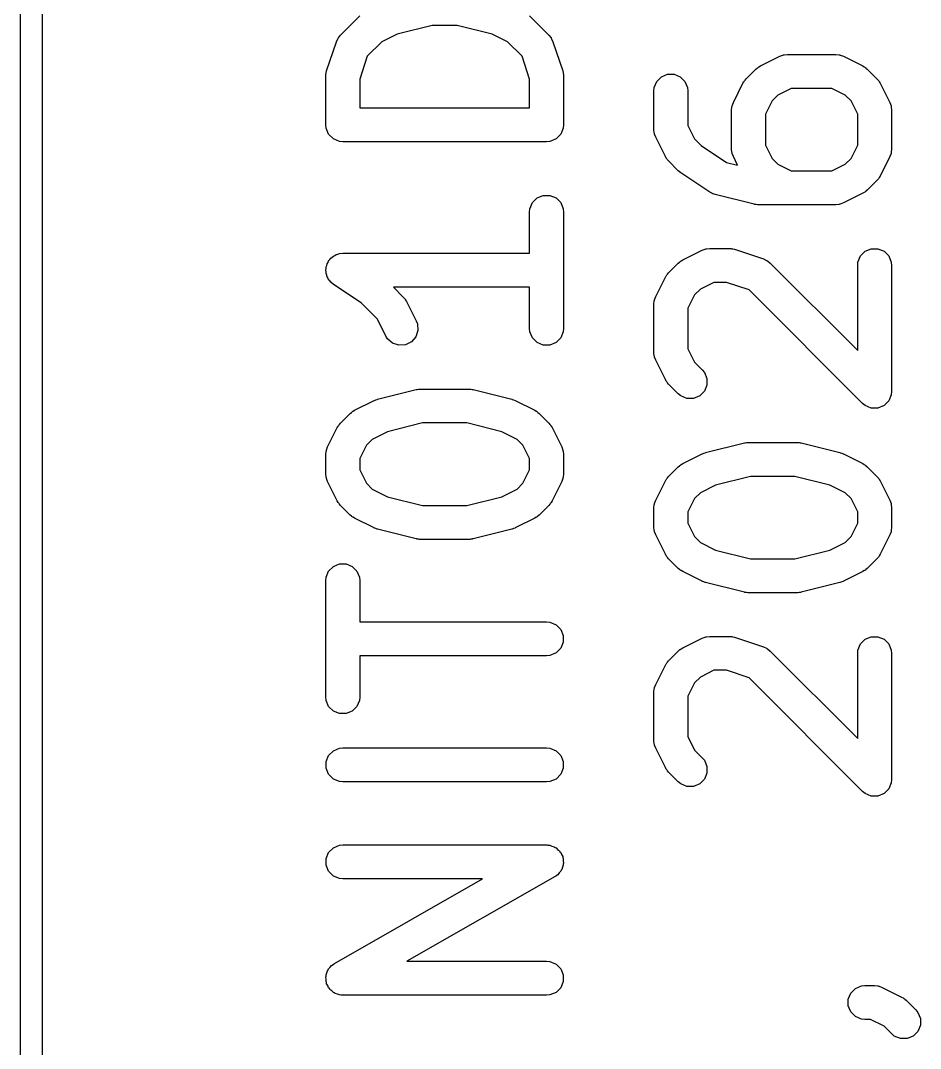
# Model space of a CAD drawing. Header units: inches. Extents: x 0 to 5.35, y 0.16 to 3.26.
# Drawn here: x 4.983 to 5.1916, y 0.7384 to 0.9768 of the extents above; entities that cross this region are included whole.
import ezdxf

# ---------------------------------------------------------------- set-up
doc = ezdxf.new("R2010")
doc.units = ezdxf.units.IN
doc.header["$MEASUREMENT"] = 0
doc.layers.add('BLACK', color=250, linetype='CONTINUOUS')

msp = doc.modelspace()

# ---------------------------------------------------------------- linework, layer by layer
at = {"layer": 'BLACK', "linetype": 'CONTINUOUS'}
for p, q in [((4.98797, 3.21953), (4.98797, 0.16047)), ((4.98297, 0.16297), (4.98297, 3.21703)), ((5.05713, 0.97344), (5.06163, 0.97794)), ((5.10095, 0.97794), (5.10545, 0.97344)), ((5.0784, 0.97571), (5.07029, 0.97369)), ((5.08418, 0.97571), (5.0784, 0.97571)), ((5.09229, 0.97369), (5.08418, 0.97571)), ((5.05659, 0.97271), (5.05664, 0.97284)), ((5.05664, 0.97284), (5.05713, 0.97344)), ((5.07029, 0.97369), (5.06675, 0.97192)), ((5.09583, 0.97192), (5.09229, 0.97369)), ((5.10545, 0.97344), (5.10594, 0.97284)), ((5.10594, 0.97284), (5.10599, 0.97271)), ((5.05393, 0.96515), (5.05618, 0.9719)), ((5.05618, 0.9719), (5.0565, 0.9726)), ((5.0565, 0.9726), (5.05659, 0.97271)), ((5.06675, 0.97192), (5.06336, 0.96853)), ((5.09922, 0.96853), (5.09583, 0.97192)), ((5.10599, 0.97271), (5.10608, 0.9726)), ((5.10608, 0.9726), (5.1064, 0.9719)), ((5.1064, 0.9719), (5.10865, 0.96515)), ((5.06336, 0.96853), (5.06161, 0.96326)), ((5.10098, 0.96326), (5.09922, 0.96853)), ((5.15447, 0.9663), (5.15896, 0.96855)), ((5.15896, 0.96855), (5.15969, 0.96883)), ((5.15969, 0.96883), (5.15983, 0.96884)), ((5.15983, 0.96884), (5.15996, 0.96889)), ((5.15996, 0.96889), (5.16073, 0.96897)), ((5.16073, 0.96897), (5.17197, 0.96897)), ((5.17197, 0.96897), (5.17274, 0.96889)), ((5.17274, 0.96889), (5.17287, 0.96884)), ((5.17287, 0.96884), (5.17301, 0.96883)), ((5.17301, 0.96883), (5.17373, 0.96855)), ((5.17373, 0.96855), (5.17823, 0.9663)), ((5.15344, 0.96556), (5.15374, 0.96581)), ((5.15374, 0.96581), (5.15381, 0.96589)), ((5.15381, 0.96589), (5.15393, 0.96596)), ((5.15393, 0.96596), (5.15404, 0.96605)), ((5.15404, 0.96605), (5.15413, 0.96609)), ((5.15413, 0.96609), (5.15447, 0.9663)), ((5.17823, 0.9663), (5.17856, 0.96609)), ((5.17856, 0.96609), (5.17866, 0.96605)), ((5.17866, 0.96605), (5.17877, 0.96596)), ((5.17877, 0.96596), (5.17889, 0.96589)), ((5.17889, 0.96589), (5.17896, 0.96581)), ((5.17896, 0.96581), (5.17926, 0.96556)), ((5.05373, 0.9639), (5.05377, 0.96429)), ((5.05373, 0.95265), (5.05373, 0.9639)), ((5.05376, 0.9644), (5.05379, 0.96453)), ((5.05377, 0.96429), (5.05376, 0.9644)), ((5.05379, 0.96453), (5.05381, 0.96467)), ((5.05381, 0.96467), (5.05385, 0.96477)), ((5.05385, 0.96477), (5.05393, 0.96515)), ((5.06161, 0.96326), (5.06161, 0.95659)), ((5.10098, 0.95659), (5.10098, 0.96326)), ((5.10865, 0.96515), (5.10873, 0.96477)), ((5.10873, 0.96477), (5.10877, 0.96467)), ((5.10877, 0.96467), (5.10879, 0.96453)), ((5.10879, 0.96453), (5.10882, 0.9644)), ((5.10882, 0.9644), (5.10881, 0.96429)), ((5.10881, 0.96429), (5.10885, 0.9639)), ((5.10885, 0.9639), (5.10885, 0.95265)), ((5.13046, 0.96272), (5.13154, 0.9638)), ((5.13154, 0.9638), (5.13296, 0.96439)), ((5.13296, 0.96439), (5.1345, 0.96439)), ((5.1345, 0.96439), (5.13592, 0.9638)), ((5.13592, 0.9638), (5.137, 0.96272)), ((5.15094, 0.96301), (5.15119, 0.96331)), ((5.15119, 0.96331), (5.15344, 0.96556)), ((5.17926, 0.96556), (5.18151, 0.96331)), ((5.18151, 0.96331), (5.18175, 0.96301)), ((5.12979, 0.96053), (5.12987, 0.9613)), ((5.12987, 0.9613), (5.13046, 0.96272)), ((5.137, 0.96272), (5.13759, 0.9613)), ((5.13759, 0.9613), (5.13767, 0.96053)), ((5.14821, 0.95779), (5.15045, 0.96229)), ((5.15045, 0.96229), (5.15066, 0.96262)), ((5.15066, 0.96262), (5.1507, 0.96272)), ((5.1507, 0.96272), (5.15079, 0.96282)), ((5.15079, 0.96282), (5.15087, 0.96294)), ((5.15087, 0.96294), (5.15094, 0.96301)), ((5.16165, 0.96109), (5.15856, 0.95954)), ((5.17104, 0.96109), (5.16165, 0.96109)), ((5.17414, 0.95954), (5.17104, 0.96109)), ((5.18175, 0.96301), (5.18183, 0.96294)), ((5.18183, 0.96294), (5.18191, 0.96282)), ((5.18191, 0.96282), (5.182, 0.96272)), ((5.182, 0.96272), (5.18204, 0.96262)), ((5.18204, 0.96262), (5.18224, 0.96229)), ((5.18224, 0.96229), (5.18449, 0.95779)), ((5.12979, 0.95153), (5.12979, 0.96053)), ((5.13767, 0.96053), (5.13767, 0.95246)), ((5.15856, 0.95954), (5.15721, 0.9582)), ((5.17549, 0.9582), (5.17414, 0.95954)), ((5.06161, 0.95659), (5.10098, 0.95659)), ((5.14779, 0.95603), (5.14787, 0.9568)), ((5.14787, 0.9568), (5.14792, 0.95693)), ((5.14792, 0.95693), (5.14793, 0.95707)), ((5.14793, 0.95707), (5.14821, 0.95779)), ((5.15721, 0.9582), (5.15566, 0.9551)), ((5.17704, 0.9551), (5.17549, 0.9582)), ((5.18449, 0.95779), (5.18477, 0.95707)), ((5.18477, 0.95707), (5.18478, 0.95693)), ((5.18478, 0.95693), (5.18483, 0.9568)), ((5.18483, 0.9568), (5.18491, 0.95603)), ((5.14779, 0.94703), (5.14779, 0.95603)), ((5.15566, 0.9551), (5.15566, 0.94796)), ((5.17704, 0.94796), (5.17704, 0.9551)), ((5.18491, 0.95603), (5.18491, 0.94703)), ((5.05381, 0.95189), (5.05373, 0.95265)), ((5.05439, 0.95047), (5.05381, 0.95189)), ((5.10877, 0.95189), (5.10819, 0.95047)), ((5.10885, 0.95265), (5.10877, 0.95189)), ((5.12987, 0.95076), (5.12979, 0.95153)), ((5.13767, 0.95246), (5.13921, 0.94936)), ((5.05548, 0.94938), (5.05439, 0.95047)), ((5.0569, 0.94879), (5.05548, 0.94938)), ((5.1071, 0.94938), (5.10568, 0.94879)), ((5.10819, 0.95047), (5.1071, 0.94938)), ((5.12992, 0.95063), (5.12987, 0.95076)), ((5.12993, 0.95049), (5.12992, 0.95063)), ((5.13021, 0.94977), (5.12993, 0.95049)), ((5.13246, 0.94527), (5.13021, 0.94977)), ((5.13921, 0.94936), (5.14074, 0.94784)), ((5.05767, 0.94872), (5.0569, 0.94879)), ((5.10491, 0.94872), (5.05767, 0.94872)), ((5.10568, 0.94879), (5.10491, 0.94872)), ((5.14074, 0.94784), (5.14659, 0.94394)), ((5.14787, 0.94626), (5.14779, 0.94703)), ((5.15566, 0.94796), (5.15721, 0.94486)), ((5.17549, 0.94486), (5.17704, 0.94796)), ((5.18491, 0.94703), (5.18483, 0.94626)), ((5.13267, 0.94494), (5.13246, 0.94527)), ((5.1327, 0.94484), (5.13267, 0.94494)), ((5.13279, 0.94474), (5.1327, 0.94484)), ((5.13287, 0.94462), (5.13279, 0.94474)), ((5.13295, 0.94455), (5.13287, 0.94462)), ((5.13319, 0.94425), (5.13295, 0.94455)), ((5.13544, 0.942), (5.13319, 0.94425)), ((5.14792, 0.94613), (5.14787, 0.94626)), ((5.14793, 0.94599), (5.14792, 0.94613)), ((5.14821, 0.94527), (5.14793, 0.94599)), ((5.1492, 0.94328), (5.14821, 0.94527)), ((5.15721, 0.94486), (5.15856, 0.94352)), ((5.17414, 0.94352), (5.17549, 0.94486)), ((5.18449, 0.94527), (5.18224, 0.94077)), ((5.18477, 0.94599), (5.18449, 0.94527)), ((5.18478, 0.94613), (5.18477, 0.94599)), ((5.18483, 0.94626), (5.18478, 0.94613)), ((5.13545, 0.942), (5.13544, 0.942)), ((5.13545, 0.94199), (5.13545, 0.942)), ((5.13575, 0.94175), (5.13545, 0.94199)), ((5.14659, 0.94394), (5.1492, 0.94328)), ((5.15856, 0.94352), (5.16165, 0.94197)), ((5.16165, 0.94197), (5.17104, 0.94197)), ((5.17104, 0.94197), (5.17414, 0.94352)), ((5.13604, 0.94151), (5.13575, 0.94175)), ((5.13604, 0.9415), (5.13604, 0.94151)), ((5.13604, 0.94151), (5.13604, 0.94151)), ((5.14279, 0.93701), (5.13604, 0.9415)), ((5.18151, 0.93975), (5.17926, 0.9375)), ((5.18175, 0.94005), (5.18151, 0.93975)), ((5.18183, 0.94012), (5.18175, 0.94005)), ((5.18191, 0.94024), (5.18183, 0.94012)), ((5.182, 0.94034), (5.18191, 0.94024)), ((5.18204, 0.94044), (5.182, 0.94034)), ((5.18224, 0.94077), (5.18204, 0.94044)), ((5.14322, 0.93678), (5.14279, 0.93701)), ((5.17866, 0.93701), (5.17856, 0.93697)), ((5.17877, 0.9371), (5.17866, 0.93701)), ((5.17889, 0.93717), (5.17877, 0.9371)), ((5.17896, 0.93725), (5.17889, 0.93717)), ((5.17926, 0.9375), (5.17896, 0.93725)), ((5.10164, 0.93459), (5.10273, 0.93568)), ((5.10273, 0.93568), (5.10414, 0.93627)), ((5.10414, 0.93627), (5.10568, 0.93627)), ((5.10568, 0.93627), (5.1071, 0.93568)), ((5.1071, 0.93568), (5.10819, 0.93459)), ((5.1433, 0.93672), (5.14322, 0.93678)), ((5.14339, 0.93669), (5.1433, 0.93672)), ((5.14347, 0.93664), (5.14339, 0.93669)), ((5.14357, 0.93662), (5.14347, 0.93664)), ((5.14402, 0.93646), (5.14357, 0.93662)), ((5.15302, 0.93421), (5.14402, 0.93646)), ((5.17823, 0.93676), (5.17373, 0.93451)), ((5.17856, 0.93697), (5.17823, 0.93676)), ((5.10098, 0.93241), (5.10105, 0.93318)), ((5.10098, 0.92285), (5.10098, 0.93241)), ((5.10105, 0.93318), (5.10164, 0.93459)), ((5.10819, 0.93459), (5.10877, 0.93318)), ((5.10877, 0.93318), (5.10885, 0.93241)), ((5.10885, 0.93241), (5.10885, 0.90541)), ((5.15315, 0.93419), (5.15302, 0.93421)), ((5.15321, 0.93417), (5.15315, 0.93419)), ((5.1535, 0.93414), (5.15321, 0.93417)), ((5.15378, 0.9341), (5.1535, 0.93414)), ((5.15384, 0.93411), (5.15378, 0.9341)), ((5.15398, 0.93409), (5.15384, 0.93411)), ((5.17197, 0.93409), (5.15398, 0.93409)), ((5.17274, 0.93417), (5.17197, 0.93409)), ((5.17287, 0.93422), (5.17274, 0.93417)), ((5.17301, 0.93423), (5.17287, 0.93422)), ((5.17373, 0.93451), (5.17301, 0.93423)), ((5.05654, 0.92262), (5.0569, 0.92277)), ((5.0569, 0.92277), (5.05766, 0.92285)), ((5.05766, 0.92285), (5.05766, 0.92285)), ((5.05766, 0.92285), (5.05767, 0.92285)), ((5.05767, 0.92285), (5.05767, 0.92285)), ((5.05767, 0.92285), (5.10098, 0.92285)), ((5.13647, 0.92131), (5.14097, 0.92356)), ((5.14097, 0.92356), (5.14169, 0.92383)), ((5.14169, 0.92383), (5.14183, 0.92384)), ((5.14183, 0.92384), (5.14196, 0.9239)), ((5.14196, 0.9239), (5.14273, 0.92397)), ((5.14273, 0.92397), (5.14723, 0.92397)), ((5.14723, 0.92397), (5.14762, 0.92393)), ((5.14762, 0.92393), (5.14772, 0.92394)), ((5.14772, 0.92394), (5.14786, 0.92391)), ((5.14786, 0.92391), (5.148, 0.9239)), ((5.148, 0.9239), (5.14809, 0.92386)), ((5.14809, 0.92386), (5.14847, 0.92377)), ((5.14847, 0.92377), (5.15522, 0.92152)), ((5.1777, 0.92222), (5.17879, 0.92331)), ((5.17879, 0.92331), (5.1802, 0.9239)), ((5.1802, 0.9239), (5.18174, 0.9239)), ((5.18174, 0.9239), (5.18316, 0.92331)), ((5.18316, 0.92331), (5.18425, 0.92222)), ((5.05395, 0.92003), (5.05403, 0.92041)), ((5.05403, 0.92041), (5.05425, 0.92074)), ((5.05425, 0.92074), (5.05439, 0.9211)), ((5.05439, 0.9211), (5.05467, 0.92137)), ((5.05467, 0.92137), (5.05488, 0.92169)), ((5.05488, 0.92169), (5.05521, 0.92191)), ((5.05521, 0.92191), (5.05548, 0.92218)), ((5.05548, 0.92218), (5.05584, 0.92233)), ((5.05584, 0.92233), (5.05616, 0.92254)), ((5.05616, 0.92254), (5.05654, 0.92262)), ((5.13319, 0.91832), (5.13544, 0.92057)), ((5.13544, 0.92057), (5.13575, 0.92082)), ((5.13575, 0.92082), (5.13581, 0.92089)), ((5.13581, 0.92089), (5.13593, 0.92097)), ((5.13593, 0.92097), (5.13604, 0.92106)), ((5.13604, 0.92106), (5.13614, 0.9211)), ((5.13614, 0.9211), (5.13647, 0.92131)), ((5.15522, 0.92152), (5.15593, 0.9212)), ((5.15593, 0.9212), (5.15603, 0.92111)), ((5.15603, 0.92111), (5.15616, 0.92106)), ((5.15616, 0.92106), (5.15676, 0.92057)), ((5.15676, 0.92057), (5.17704, 0.90029)), ((5.17704, 0.92003), (5.17711, 0.9208)), ((5.17711, 0.9208), (5.1777, 0.92222)), ((5.18425, 0.92222), (5.18483, 0.9208)), ((5.18483, 0.9208), (5.18491, 0.92003)), ((5.05373, 0.9189), (5.05381, 0.91929)), ((5.05381, 0.91853), (5.05373, 0.9189)), ((5.05381, 0.91968), (5.05395, 0.92003)), ((5.05381, 0.91929), (5.05381, 0.91968)), ((5.05381, 0.91814), (5.05381, 0.91853)), ((5.05396, 0.91778), (5.05381, 0.91814)), ((5.13279, 0.91783), (5.13287, 0.91795)), ((5.13287, 0.91795), (5.13295, 0.91802)), ((5.13295, 0.91802), (5.13319, 0.91832)), ((5.17704, 0.90029), (5.17704, 0.92003)), ((5.18491, 0.92003), (5.18491, 0.89079)), ((5.05403, 0.9174), (5.05396, 0.91778)), ((5.05425, 0.91708), (5.05403, 0.9174)), ((5.05439, 0.91672), (5.05425, 0.91708)), ((5.05467, 0.91645), (5.05439, 0.91672)), ((5.05489, 0.91612), (5.05467, 0.91645)), ((5.05548, 0.91564), (5.05489, 0.91612)), ((5.05548, 0.91563), (5.05548, 0.91564)), ((5.05548, 0.91564), (5.05548, 0.91564)), ((5.06191, 0.91135), (5.05548, 0.91563)), ((5.05548, 0.91563), (5.05548, 0.91563)), ((5.13021, 0.9128), (5.13246, 0.9173)), ((5.13246, 0.9173), (5.13267, 0.91763)), ((5.13267, 0.91763), (5.1327, 0.91772)), ((5.1327, 0.91772), (5.13279, 0.91783)), ((5.14366, 0.9161), (5.14056, 0.91455)), ((5.14659, 0.9161), (5.14366, 0.9161)), ((5.15185, 0.91434), (5.14659, 0.9161)), ((5.10098, 0.91497), (5.06942, 0.91497)), ((5.06942, 0.91497), (5.0717, 0.91269)), ((5.10098, 0.90541), (5.10098, 0.91497)), ((5.13921, 0.9132), (5.13767, 0.91011)), ((5.14056, 0.91455), (5.13921, 0.9132)), ((5.17819, 0.888), (5.15185, 0.91434)), ((5.06568, 0.90758), (5.06191, 0.91135)), ((5.0717, 0.91269), (5.07195, 0.91239)), ((5.07195, 0.91239), (5.07203, 0.91232)), ((5.07203, 0.91232), (5.0721, 0.91221)), ((5.0721, 0.91221), (5.07219, 0.9121)), ((5.07219, 0.9121), (5.07223, 0.912)), ((5.07223, 0.912), (5.07244, 0.91167)), ((5.07244, 0.91167), (5.07469, 0.90717)), ((5.12979, 0.91103), (5.12987, 0.9118)), ((5.12979, 0.89979), (5.12979, 0.91103)), ((5.12987, 0.9118), (5.12992, 0.91193)), ((5.12992, 0.91193), (5.12993, 0.91207)), ((5.12993, 0.91207), (5.13021, 0.9128)), ((5.13767, 0.91011), (5.13767, 0.90072)), ((5.06765, 0.90365), (5.06568, 0.90758)), ((5.07469, 0.90717), (5.07496, 0.90645)), ((5.07496, 0.90645), (5.07507, 0.90492)), ((5.06806, 0.903), (5.06765, 0.90365)), ((5.07507, 0.90492), (5.07459, 0.90346)), ((5.10105, 0.90464), (5.10098, 0.90541)), ((5.10164, 0.90322), (5.10105, 0.90464)), ((5.10877, 0.90464), (5.10819, 0.90322)), ((5.10885, 0.90541), (5.10877, 0.90464)), ((5.06922, 0.90199), (5.06806, 0.903)), ((5.07067, 0.9015), (5.06922, 0.90199)), ((5.07221, 0.90161), (5.07067, 0.9015)), ((5.07358, 0.9023), (5.07221, 0.90161)), ((5.07459, 0.90346), (5.07358, 0.9023)), ((5.10273, 0.90214), (5.10164, 0.90322)), ((5.10414, 0.90155), (5.10273, 0.90214)), ((5.10568, 0.90155), (5.10414, 0.90155)), ((5.1071, 0.90214), (5.10568, 0.90155)), ((5.10819, 0.90322), (5.1071, 0.90214)), ((5.12987, 0.89902), (5.12979, 0.89979)), ((5.12992, 0.89889), (5.12987, 0.89902)), ((5.12993, 0.89875), (5.12992, 0.89889)), ((5.13767, 0.90072), (5.13921, 0.89762)), ((5.13021, 0.89803), (5.12993, 0.89875)), ((5.13246, 0.89353), (5.13021, 0.89803)), ((5.13921, 0.89762), (5.14101, 0.89582)), ((5.14101, 0.89582), (5.1415, 0.89522)), ((5.1415, 0.89522), (5.14209, 0.89381)), ((5.13267, 0.8932), (5.13246, 0.89353)), ((5.1327, 0.8931), (5.13267, 0.8932)), ((5.13279, 0.89299), (5.1327, 0.8931)), ((5.13287, 0.89287), (5.13279, 0.89299)), ((5.13295, 0.8928), (5.13287, 0.89287)), ((5.13319, 0.8925), (5.13295, 0.8928)), ((5.13544, 0.89025), (5.13319, 0.8925)), ((5.14209, 0.89227), (5.1415, 0.89085)), ((5.14209, 0.89381), (5.14209, 0.89227)), ((5.06571, 0.88898), (5.07471, 0.89123)), ((5.07471, 0.89123), (5.07484, 0.89125)), ((5.07484, 0.89125), (5.0749, 0.89127)), ((5.0749, 0.89127), (5.07519, 0.8913)), ((5.07519, 0.8913), (5.07547, 0.89135)), ((5.07547, 0.89135), (5.07553, 0.89134)), ((5.07553, 0.89134), (5.07567, 0.89135)), ((5.07567, 0.89135), (5.08691, 0.89135)), ((5.08691, 0.89135), (5.08705, 0.89134)), ((5.08705, 0.89134), (5.08711, 0.89135)), ((5.08711, 0.89135), (5.08739, 0.8913)), ((5.08739, 0.8913), (5.08768, 0.89127)), ((5.08768, 0.89127), (5.08774, 0.89125)), ((5.08774, 0.89125), (5.08787, 0.89123)), ((5.08787, 0.89123), (5.09687, 0.88898)), ((5.13604, 0.88976), (5.13544, 0.89025)), ((5.13746, 0.88918), (5.13604, 0.88976)), ((5.14042, 0.88976), (5.139, 0.88918)), ((5.1415, 0.89085), (5.14042, 0.88976)), ((5.18483, 0.89002), (5.18425, 0.8886)), ((5.18491, 0.89079), (5.18483, 0.89002)), ((5.06041, 0.88643), (5.06491, 0.88868)), ((5.06491, 0.88868), (5.06496, 0.88871)), ((5.06496, 0.88871), (5.06499, 0.88872)), ((5.06499, 0.88872), (5.06531, 0.88884)), ((5.06531, 0.88884), (5.06563, 0.88896)), ((5.06563, 0.88896), (5.06566, 0.88896)), ((5.06566, 0.88896), (5.06571, 0.88898)), ((5.09687, 0.88898), (5.09693, 0.88896)), ((5.09693, 0.88896), (5.09695, 0.88896)), ((5.09695, 0.88896), (5.09727, 0.88884)), ((5.09727, 0.88884), (5.0976, 0.88872)), ((5.0976, 0.88872), (5.09762, 0.88871)), ((5.09762, 0.88871), (5.09767, 0.88868)), ((5.09767, 0.88868), (5.10217, 0.88643)), ((5.139, 0.88918), (5.13746, 0.88918)), ((5.17879, 0.88751), (5.17819, 0.888)), ((5.1802, 0.88693), (5.17879, 0.88751)), ((5.18174, 0.88693), (5.1802, 0.88693)), ((5.18316, 0.88751), (5.18174, 0.88693)), ((5.18425, 0.8886), (5.18316, 0.88751)), ((5.05713, 0.88345), (5.05938, 0.8857)), ((5.05938, 0.8857), (5.05969, 0.88595)), ((5.05969, 0.88595), (5.05975, 0.88602)), ((5.05975, 0.88602), (5.05987, 0.8861)), ((5.05987, 0.8861), (5.05998, 0.88619)), ((5.05998, 0.88619), (5.06008, 0.88623)), ((5.06008, 0.88623), (5.06041, 0.88643)), ((5.10217, 0.88643), (5.1025, 0.88623)), ((5.1025, 0.88623), (5.1026, 0.88619)), ((5.1026, 0.88619), (5.10271, 0.8861)), ((5.10271, 0.8861), (5.10283, 0.88602)), ((5.10283, 0.88602), (5.1029, 0.88595)), ((5.1029, 0.88595), (5.1032, 0.8857)), ((5.1032, 0.8857), (5.10545, 0.88345)), ((5.05415, 0.87792), (5.0564, 0.88242)), ((5.0564, 0.88242), (5.0566, 0.88276)), ((5.0566, 0.88276), (5.05664, 0.88285)), ((5.05664, 0.88285), (5.05673, 0.88296)), ((5.05673, 0.88296), (5.05681, 0.88308)), ((5.05681, 0.88308), (5.05689, 0.88315)), ((5.05689, 0.88315), (5.05713, 0.88345)), ((5.07615, 0.88348), (5.06804, 0.88145)), ((5.08643, 0.88348), (5.07615, 0.88348)), ((5.09454, 0.88145), (5.08643, 0.88348)), ((5.10545, 0.88345), (5.10569, 0.88315)), ((5.10569, 0.88315), (5.10577, 0.88308)), ((5.10577, 0.88308), (5.10585, 0.88296)), ((5.10585, 0.88296), (5.10594, 0.88285)), ((5.10594, 0.88285), (5.10598, 0.88275)), ((5.10598, 0.88275), (5.10618, 0.88242)), ((5.10618, 0.88242), (5.10843, 0.87792)), ((5.06804, 0.88145), (5.0645, 0.87968)), ((5.09808, 0.87968), (5.09454, 0.88145)), ((5.05387, 0.8772), (5.05415, 0.87792)), ((5.06315, 0.87833), (5.06161, 0.87523)), ((5.0645, 0.87968), (5.06315, 0.87833)), ((5.09943, 0.87833), (5.09808, 0.87968)), ((5.10098, 0.87523), (5.09943, 0.87833)), ((5.10843, 0.87792), (5.10871, 0.8772)), ((5.14177, 0.87661), (5.15077, 0.87886)), ((5.15077, 0.87886), (5.1509, 0.87888)), ((5.1509, 0.87888), (5.15096, 0.8789)), ((5.15096, 0.8789), (5.15125, 0.87893)), ((5.15125, 0.87893), (5.15154, 0.87897)), ((5.15154, 0.87897), (5.15159, 0.87896)), ((5.15159, 0.87896), (5.15173, 0.87898)), ((5.15173, 0.87898), (5.16298, 0.87898)), ((5.16298, 0.87898), (5.16311, 0.87896)), ((5.16311, 0.87896), (5.16317, 0.87897)), ((5.16317, 0.87897), (5.16345, 0.87893)), ((5.16345, 0.87893), (5.16374, 0.8789)), ((5.16374, 0.8789), (5.1638, 0.87888)), ((5.1638, 0.87888), (5.16393, 0.87886)), ((5.16393, 0.87886), (5.17293, 0.87661)), ((5.05373, 0.87616), (5.05381, 0.87693)), ((5.05373, 0.87166), (5.05373, 0.87616)), ((5.05381, 0.87693), (5.05386, 0.87706)), ((5.05386, 0.87706), (5.05387, 0.8772)), ((5.06161, 0.87523), (5.06161, 0.87259)), ((5.10098, 0.87259), (5.10098, 0.87523)), ((5.10871, 0.8772), (5.10872, 0.87706)), ((5.10872, 0.87706), (5.10877, 0.87693)), ((5.10877, 0.87693), (5.10885, 0.87616)), ((5.10885, 0.87616), (5.10885, 0.87166)), ((5.13647, 0.87406), (5.14097, 0.87631)), ((5.14097, 0.87631), (5.14102, 0.87633)), ((5.14102, 0.87633), (5.14105, 0.87635)), ((5.14105, 0.87635), (5.14137, 0.87646)), ((5.14137, 0.87646), (5.14169, 0.87659)), ((5.14169, 0.87659), (5.14172, 0.87659)), ((5.14172, 0.87659), (5.14177, 0.87661)), ((5.17293, 0.87661), (5.17299, 0.87659)), ((5.17299, 0.87659), (5.17301, 0.87659)), ((5.17301, 0.87659), (5.17333, 0.87646)), ((5.17333, 0.87646), (5.17366, 0.87635)), ((5.17366, 0.87635), (5.17368, 0.87633)), ((5.17368, 0.87633), (5.17373, 0.87631)), ((5.17373, 0.87631), (5.17823, 0.87406)), ((5.13319, 0.87107), (5.13544, 0.87332)), ((5.13544, 0.87332), (5.13575, 0.87357)), ((5.13575, 0.87357), (5.13581, 0.87365)), ((5.13581, 0.87365), (5.13593, 0.87372)), ((5.13593, 0.87372), (5.13604, 0.87381)), ((5.13604, 0.87381), (5.13614, 0.87385)), ((5.13614, 0.87385), (5.13647, 0.87406)), ((5.17823, 0.87406), (5.17856, 0.87385)), ((5.17856, 0.87385), (5.17866, 0.87381)), ((5.17866, 0.87381), (5.17877, 0.87372)), ((5.17877, 0.87372), (5.17889, 0.87365)), ((5.17889, 0.87365), (5.17896, 0.87357)), ((5.17896, 0.87357), (5.17926, 0.87332)), ((5.17926, 0.87332), (5.18151, 0.87107)), ((5.05381, 0.8709), (5.05373, 0.87166)), ((5.05386, 0.87077), (5.05381, 0.8709)), ((5.05387, 0.87062), (5.05386, 0.87077)), ((5.05415, 0.8699), (5.05387, 0.87062)), ((5.06161, 0.87259), (5.06315, 0.8695)), ((5.09943, 0.8695), (5.10098, 0.87259)), ((5.10871, 0.87062), (5.10843, 0.8699)), ((5.10872, 0.87077), (5.10871, 0.87062)), ((5.10877, 0.8709), (5.10872, 0.87077)), ((5.10885, 0.87166), (5.10877, 0.8709)), ((5.13246, 0.87005), (5.13267, 0.87038)), ((5.13267, 0.87038), (5.1327, 0.87048)), ((5.1327, 0.87048), (5.13279, 0.87059)), ((5.13279, 0.87059), (5.13287, 0.8707)), ((5.13287, 0.8707), (5.13295, 0.87077)), ((5.13295, 0.87077), (5.13319, 0.87107)), ((5.15221, 0.8711), (5.1441, 0.86908)), ((5.16249, 0.8711), (5.15221, 0.8711)), ((5.1706, 0.86908), (5.16249, 0.8711)), ((5.18151, 0.87107), (5.18175, 0.87077)), ((5.18175, 0.87077), (5.18183, 0.8707)), ((5.18183, 0.8707), (5.18191, 0.87059)), ((5.18191, 0.87059), (5.182, 0.87048)), ((5.182, 0.87048), (5.18204, 0.87038)), ((5.18204, 0.87038), (5.18224, 0.87005)), ((5.0564, 0.8654), (5.05415, 0.8699)), ((5.06315, 0.8695), (5.0645, 0.86815)), ((5.0645, 0.86815), (5.06804, 0.86638)), ((5.09454, 0.86638), (5.09808, 0.86815)), ((5.09808, 0.86815), (5.09943, 0.8695)), ((5.10843, 0.8699), (5.10618, 0.8654)), ((5.13021, 0.86555), (5.13246, 0.87005)), ((5.1441, 0.86908), (5.14056, 0.8673)), ((5.17414, 0.8673), (5.1706, 0.86908)), ((5.18224, 0.87005), (5.18449, 0.86555)), ((5.06804, 0.86638), (5.07615, 0.86435)), ((5.08643, 0.86435), (5.09454, 0.86638)), ((5.12993, 0.86483), (5.13021, 0.86555)), ((5.13921, 0.86596), (5.13767, 0.86286)), ((5.14056, 0.8673), (5.13921, 0.86596)), ((5.17549, 0.86596), (5.17414, 0.8673)), ((5.17704, 0.86286), (5.17549, 0.86596)), ((5.18449, 0.86555), (5.18477, 0.86483)), ((5.0566, 0.86507), (5.0564, 0.8654)), ((5.05664, 0.86498), (5.0566, 0.86507)), ((5.05673, 0.86487), (5.05664, 0.86498)), ((5.05681, 0.86475), (5.05673, 0.86487)), ((5.05689, 0.86468), (5.05681, 0.86475)), ((5.05713, 0.86438), (5.05689, 0.86468)), ((5.05938, 0.86213), (5.05713, 0.86438)), ((5.07615, 0.86435), (5.08643, 0.86435)), ((5.10545, 0.86438), (5.1032, 0.86213)), ((5.10569, 0.86468), (5.10545, 0.86438)), ((5.10577, 0.86475), (5.10569, 0.86468)), ((5.10585, 0.86487), (5.10577, 0.86475)), ((5.10594, 0.86498), (5.10585, 0.86487)), ((5.10598, 0.86507), (5.10594, 0.86498)), ((5.10618, 0.8654), (5.10598, 0.86507)), ((5.12979, 0.86379), (5.12987, 0.86456)), ((5.12979, 0.85929), (5.12979, 0.86379)), ((5.12987, 0.86456), (5.12992, 0.86469)), ((5.12992, 0.86469), (5.12993, 0.86483)), ((5.18477, 0.86483), (5.18478, 0.86469)), ((5.18478, 0.86469), (5.18483, 0.86456)), ((5.18483, 0.86456), (5.18491, 0.86379)), ((5.18491, 0.86379), (5.18491, 0.85929)), ((5.05969, 0.86188), (5.05938, 0.86213)), ((5.05975, 0.86181), (5.05969, 0.86188)), ((5.05987, 0.86173), (5.05975, 0.86181)), ((5.05998, 0.86164), (5.05987, 0.86173)), ((5.06008, 0.8616), (5.05998, 0.86164)), ((5.06041, 0.86139), (5.06008, 0.8616)), ((5.06491, 0.85914), (5.06041, 0.86139)), ((5.10217, 0.86139), (5.09767, 0.85914)), ((5.1025, 0.8616), (5.10217, 0.86139)), ((5.1026, 0.86164), (5.1025, 0.8616)), ((5.10271, 0.86173), (5.1026, 0.86164)), ((5.10283, 0.86181), (5.10271, 0.86173)), ((5.1029, 0.86188), (5.10283, 0.86181)), ((5.1032, 0.86213), (5.1029, 0.86188)), ((5.13767, 0.86286), (5.13767, 0.86022)), ((5.17704, 0.86022), (5.17704, 0.86286)), ((5.06496, 0.85912), (5.06491, 0.85914)), ((5.06499, 0.85911), (5.06496, 0.85912)), ((5.06531, 0.85899), (5.06499, 0.85911)), ((5.06563, 0.85887), (5.06531, 0.85899)), ((5.06566, 0.85887), (5.06563, 0.85887)), ((5.06571, 0.85885), (5.06566, 0.85887)), ((5.07471, 0.8566), (5.06571, 0.85885)), ((5.09687, 0.85885), (5.08787, 0.8566)), ((5.09693, 0.85887), (5.09687, 0.85885)), ((5.09695, 0.85887), (5.09693, 0.85887)), ((5.09727, 0.85899), (5.09695, 0.85887)), ((5.0976, 0.85911), (5.09727, 0.85899)), ((5.09762, 0.85912), (5.0976, 0.85911)), ((5.09767, 0.85914), (5.09762, 0.85912)), ((5.12987, 0.85852), (5.12979, 0.85929)), ((5.12992, 0.85839), (5.12987, 0.85852)), ((5.12993, 0.85825), (5.12992, 0.85839)), ((5.13767, 0.86022), (5.13921, 0.85712)), ((5.17549, 0.85712), (5.17704, 0.86022)), ((5.18478, 0.85839), (5.18477, 0.85825)), ((5.18483, 0.85852), (5.18478, 0.85839)), ((5.18491, 0.85929), (5.18483, 0.85852)), ((5.07484, 0.85658), (5.07471, 0.8566)), ((5.0749, 0.85655), (5.07484, 0.85658)), ((5.07519, 0.85653), (5.0749, 0.85655)), ((5.07547, 0.85648), (5.07519, 0.85653)), ((5.07553, 0.85649), (5.07547, 0.85648)), ((5.07567, 0.85648), (5.07553, 0.85649)), ((5.08691, 0.85648), (5.07567, 0.85648)), ((5.08705, 0.85649), (5.08691, 0.85648)), ((5.08711, 0.85648), (5.08705, 0.85649)), ((5.08739, 0.85653), (5.08711, 0.85648)), ((5.08768, 0.85655), (5.08739, 0.85653)), ((5.08774, 0.85658), (5.08768, 0.85655)), ((5.08787, 0.8566), (5.08774, 0.85658)), ((5.13021, 0.85753), (5.12993, 0.85825)), ((5.13246, 0.85303), (5.13021, 0.85753)), ((5.13921, 0.85712), (5.14056, 0.85578)), ((5.17414, 0.85578), (5.17549, 0.85712)), ((5.18449, 0.85753), (5.18224, 0.85303)), ((5.18477, 0.85825), (5.18449, 0.85753)), ((5.14056, 0.85578), (5.1441, 0.85401)), ((5.1441, 0.85401), (5.15221, 0.85198)), ((5.16249, 0.85198), (5.1706, 0.85401)), ((5.1706, 0.85401), (5.17414, 0.85578)), ((5.13267, 0.8527), (5.13246, 0.85303)), ((5.1327, 0.8526), (5.13267, 0.8527)), ((5.13279, 0.8525), (5.1327, 0.8526)), ((5.13287, 0.85238), (5.13279, 0.8525)), ((5.13295, 0.85231), (5.13287, 0.85238)), ((5.13319, 0.85201), (5.13295, 0.85231)), ((5.13544, 0.84976), (5.13319, 0.85201)), ((5.15221, 0.85198), (5.16249, 0.85198)), ((5.18151, 0.85201), (5.17926, 0.84976)), ((5.18175, 0.85231), (5.18151, 0.85201)), ((5.18183, 0.85238), (5.18175, 0.85231)), ((5.18191, 0.8525), (5.18183, 0.85238)), ((5.182, 0.8526), (5.18191, 0.8525)), ((5.18204, 0.8527), (5.182, 0.8526)), ((5.18224, 0.85303), (5.18204, 0.8527)), ((5.05381, 0.84769), (5.05439, 0.84911)), ((5.05439, 0.84911), (5.05548, 0.85019)), ((5.05548, 0.85019), (5.0569, 0.85078)), ((5.0569, 0.85078), (5.05844, 0.85078)), ((5.05844, 0.85078), (5.05986, 0.85019)), ((5.05986, 0.85019), (5.06094, 0.84911)), ((5.06094, 0.84911), (5.06153, 0.84769)), ((5.13575, 0.84951), (5.13544, 0.84976)), ((5.13581, 0.84943), (5.13575, 0.84951)), ((5.13593, 0.84936), (5.13581, 0.84943)), ((5.13604, 0.84927), (5.13593, 0.84936)), ((5.13614, 0.84923), (5.13604, 0.84927)), ((5.13647, 0.84902), (5.13614, 0.84923)), ((5.14097, 0.84677), (5.13647, 0.84902)), ((5.17823, 0.84902), (5.17373, 0.84677)), ((5.17856, 0.84923), (5.17823, 0.84902)), ((5.17866, 0.84927), (5.17856, 0.84923)), ((5.17877, 0.84936), (5.17866, 0.84927)), ((5.17889, 0.84943), (5.17877, 0.84936)), ((5.17896, 0.84951), (5.17889, 0.84943)), ((5.17926, 0.84976), (5.17896, 0.84951)), ((5.05373, 0.84692), (5.05381, 0.84769)), ((5.05373, 0.81992), (5.05373, 0.84692)), ((5.06153, 0.84769), (5.06161, 0.84692)), ((5.06161, 0.84692), (5.06161, 0.83736)), ((5.14102, 0.84675), (5.14097, 0.84677)), ((5.14105, 0.84673), (5.14102, 0.84675)), ((5.14137, 0.84662), (5.14105, 0.84673)), ((5.14169, 0.8465), (5.14137, 0.84662)), ((5.14172, 0.84649), (5.14169, 0.8465)), ((5.14177, 0.84647), (5.14172, 0.84649)), ((5.15077, 0.84422), (5.14177, 0.84647)), ((5.17293, 0.84647), (5.16393, 0.84422)), ((5.17299, 0.84649), (5.17293, 0.84647)), ((5.17301, 0.8465), (5.17299, 0.84649)), ((5.17333, 0.84662), (5.17301, 0.8465)), ((5.17366, 0.84673), (5.17333, 0.84662)), ((5.17368, 0.84675), (5.17366, 0.84673)), ((5.17373, 0.84677), (5.17368, 0.84675)), ((5.1509, 0.8442), (5.15077, 0.84422)), ((5.15096, 0.84418), (5.1509, 0.8442)), ((5.15125, 0.84415), (5.15096, 0.84418)), ((5.15154, 0.84411), (5.15125, 0.84415)), ((5.15159, 0.84412), (5.15154, 0.84411)), ((5.15173, 0.84411), (5.15159, 0.84412)), ((5.16298, 0.84411), (5.15173, 0.84411)), ((5.16311, 0.84412), (5.16298, 0.84411)), ((5.16317, 0.84411), (5.16311, 0.84412)), ((5.16345, 0.84415), (5.16317, 0.84411)), ((5.16374, 0.84418), (5.16345, 0.84415)), ((5.1638, 0.8442), (5.16374, 0.84418)), ((5.16393, 0.84422), (5.1638, 0.8442)), ((5.06161, 0.83736), (5.10491, 0.83736)), ((5.10491, 0.83736), (5.10568, 0.83728)), ((5.10568, 0.83728), (5.1071, 0.83669)), ((5.1071, 0.83669), (5.10819, 0.83561)), ((5.10819, 0.83561), (5.10877, 0.83419)), ((5.10877, 0.83265), (5.10819, 0.83123)), ((5.10877, 0.83419), (5.10877, 0.83265)), ((5.13647, 0.83132), (5.14097, 0.83357)), ((5.14097, 0.83357), (5.14169, 0.83384)), ((5.14169, 0.83384), (5.14183, 0.83385)), ((5.14183, 0.83385), (5.14196, 0.83391)), ((5.14196, 0.83391), (5.14273, 0.83398)), ((5.14273, 0.83398), (5.14723, 0.83398)), ((5.14723, 0.83398), (5.14762, 0.83394)), ((5.14762, 0.83394), (5.14772, 0.83395)), ((5.14772, 0.83395), (5.14786, 0.83392)), ((5.14786, 0.83392), (5.148, 0.83391)), ((5.148, 0.83391), (5.14809, 0.83387)), ((5.14809, 0.83387), (5.14847, 0.83378)), ((5.14847, 0.83378), (5.15522, 0.83153)), ((5.17711, 0.83081), (5.1777, 0.83223)), ((5.1777, 0.83223), (5.17879, 0.83332)), ((5.17879, 0.83332), (5.1802, 0.83391)), ((5.1802, 0.83391), (5.18174, 0.83391)), ((5.18174, 0.83391), (5.18316, 0.83332)), ((5.18316, 0.83332), (5.18425, 0.83223)), ((5.18425, 0.83223), (5.18483, 0.83081)), ((5.1071, 0.83015), (5.10568, 0.82956)), ((5.10819, 0.83123), (5.1071, 0.83015)), ((5.13319, 0.82833), (5.13544, 0.83058)), ((5.13544, 0.83058), (5.13575, 0.83083)), ((5.13575, 0.83083), (5.13581, 0.83091)), ((5.13581, 0.83091), (5.13593, 0.83098)), ((5.13593, 0.83098), (5.13604, 0.83107)), ((5.13604, 0.83107), (5.13614, 0.83111)), ((5.13614, 0.83111), (5.13647, 0.83132)), ((5.15522, 0.83153), (5.15593, 0.83122)), ((5.15593, 0.83122), (5.15603, 0.83112)), ((5.15603, 0.83112), (5.15616, 0.83107)), ((5.15616, 0.83107), (5.15676, 0.83058)), ((5.15676, 0.83058), (5.17704, 0.8103)), ((5.17704, 0.83005), (5.17711, 0.83081)), ((5.17704, 0.8103), (5.17704, 0.83005)), ((5.18483, 0.83081), (5.18491, 0.83005)), ((5.18491, 0.83005), (5.18491, 0.8008)), ((5.10491, 0.82948), (5.06161, 0.82948)), ((5.06161, 0.82948), (5.06161, 0.81992)), ((5.10568, 0.82956), (5.10491, 0.82948)), ((5.13246, 0.82731), (5.13267, 0.82764)), ((5.13267, 0.82764), (5.1327, 0.82773)), ((5.1327, 0.82773), (5.13279, 0.82784)), ((5.13279, 0.82784), (5.13287, 0.82796)), ((5.13287, 0.82796), (5.13295, 0.82803)), ((5.13295, 0.82803), (5.13319, 0.82833)), ((5.13021, 0.82281), (5.13246, 0.82731)), ((5.14366, 0.82611), (5.14056, 0.82456)), ((5.14659, 0.82611), (5.14366, 0.82611)), ((5.15185, 0.82435), (5.14659, 0.82611)), ((5.12993, 0.82209), (5.13021, 0.82281)), ((5.13921, 0.82321), (5.13767, 0.82012)), ((5.14056, 0.82456), (5.13921, 0.82321)), ((5.17819, 0.79801), (5.15185, 0.82435)), ((5.12979, 0.82105), (5.12987, 0.82181)), ((5.12979, 0.8098), (5.12979, 0.82105)), ((5.12987, 0.82181), (5.12992, 0.82195)), ((5.12992, 0.82195), (5.12993, 0.82209)), ((5.05381, 0.81915), (5.05373, 0.81992)), ((5.05439, 0.81773), (5.05381, 0.81915)), ((5.06153, 0.81915), (5.06094, 0.81773)), ((5.06161, 0.81992), (5.06153, 0.81915)), ((5.13767, 0.82012), (5.13767, 0.81073)), ((5.05548, 0.81665), (5.05439, 0.81773)), ((5.0569, 0.81606), (5.05548, 0.81665)), ((5.05844, 0.81606), (5.0569, 0.81606)), ((5.05986, 0.81665), (5.05844, 0.81606)), ((5.06094, 0.81773), (5.05986, 0.81665)), ((5.13767, 0.81073), (5.13921, 0.80763)), ((5.12987, 0.80903), (5.12979, 0.8098)), ((5.12992, 0.8089), (5.12987, 0.80903)), ((5.12993, 0.80876), (5.12992, 0.8089)), ((5.13021, 0.80804), (5.12993, 0.80876)), ((5.05381, 0.80494), (5.05439, 0.80636)), ((5.05439, 0.80636), (5.05548, 0.80745)), ((5.05548, 0.80745), (5.0569, 0.80803)), ((5.0569, 0.80803), (5.05767, 0.80811)), ((5.05767, 0.80811), (5.10491, 0.80811)), ((5.10491, 0.80811), (5.10568, 0.80803)), ((5.10568, 0.80803), (5.1071, 0.80745)), ((5.1071, 0.80745), (5.10819, 0.80636)), ((5.10819, 0.80636), (5.10877, 0.80494)), ((5.13246, 0.80354), (5.13021, 0.80804)), ((5.13921, 0.80763), (5.14101, 0.80583)), ((5.05381, 0.80341), (5.05381, 0.80494)), ((5.10877, 0.80494), (5.10877, 0.80341)), ((5.13267, 0.80321), (5.13246, 0.80354)), ((5.14101, 0.80583), (5.1415, 0.80524)), ((5.1415, 0.80524), (5.14209, 0.80382)), ((5.14209, 0.80382), (5.14209, 0.80228)), ((5.05439, 0.80199), (5.05381, 0.80341)), ((5.05548, 0.8009), (5.05439, 0.80199)), ((5.10819, 0.80199), (5.1071, 0.8009)), ((5.10877, 0.80341), (5.10819, 0.80199)), ((5.1327, 0.80311), (5.13267, 0.80321)), ((5.13279, 0.803), (5.1327, 0.80311)), ((5.13287, 0.80288), (5.13279, 0.803)), ((5.13295, 0.80282), (5.13287, 0.80288)), ((5.13319, 0.80251), (5.13295, 0.80282)), ((5.13544, 0.80026), (5.13319, 0.80251)), ((5.14209, 0.80228), (5.1415, 0.80086)), ((5.0569, 0.80031), (5.05548, 0.8009)), ((5.05767, 0.80024), (5.0569, 0.80031)), ((5.10491, 0.80024), (5.05767, 0.80024)), ((5.10568, 0.80031), (5.10491, 0.80024)), ((5.1071, 0.8009), (5.10568, 0.80031)), ((5.13604, 0.79977), (5.13544, 0.80026)), ((5.13746, 0.79919), (5.13604, 0.79977)), ((5.139, 0.79919), (5.13746, 0.79919)), ((5.14042, 0.79977), (5.139, 0.79919)), ((5.1415, 0.80086), (5.14042, 0.79977)), ((5.18483, 0.80003), (5.18425, 0.79861)), ((5.18491, 0.8008), (5.18483, 0.80003)), ((5.17879, 0.79753), (5.17819, 0.79801)), ((5.1802, 0.79694), (5.17879, 0.79753)), ((5.18174, 0.79694), (5.1802, 0.79694)), ((5.18316, 0.79753), (5.18174, 0.79694)), ((5.18425, 0.79861), (5.18316, 0.79753)), ((5.05439, 0.78386), (5.05548, 0.78495)), ((5.05548, 0.78495), (5.0569, 0.78554)), ((5.0569, 0.78554), (5.05767, 0.78561)), ((5.05767, 0.78561), (5.10491, 0.78561)), ((5.10491, 0.78561), (5.10511, 0.78559)), ((5.10511, 0.78559), (5.10519, 0.7856)), ((5.10519, 0.7856), (5.10529, 0.78558)), ((5.10529, 0.78558), (5.10568, 0.78554)), ((5.10568, 0.78554), (5.10616, 0.78534)), ((5.10616, 0.78534), (5.10667, 0.7852)), ((5.10667, 0.7852), (5.10687, 0.78505)), ((5.10687, 0.78505), (5.1071, 0.78495)), ((5.1071, 0.78495), (5.10747, 0.78458)), ((5.10747, 0.78458), (5.10788, 0.78426)), ((5.05381, 0.78244), (5.05439, 0.78386)), ((5.05381, 0.78091), (5.05381, 0.78244)), ((5.10788, 0.78426), (5.10801, 0.78404)), ((5.10801, 0.78404), (5.10819, 0.78386)), ((5.10819, 0.78386), (5.10839, 0.78338)), ((5.10839, 0.78338), (5.10865, 0.78292)), ((5.10865, 0.78292), (5.10868, 0.78268)), ((5.10868, 0.78268), (5.10877, 0.78244)), ((5.10877, 0.78244), (5.10877, 0.78192)), ((5.05439, 0.77949), (5.05381, 0.78091)), ((5.10828, 0.77972), (5.10819, 0.77949)), ((5.10844, 0.77992), (5.10828, 0.77972)), ((5.10857, 0.78042), (5.10844, 0.77992)), ((5.10877, 0.78091), (5.10857, 0.78042)), ((5.10877, 0.78192), (5.10884, 0.7814)), ((5.10884, 0.7814), (5.10877, 0.78116)), ((5.10877, 0.78116), (5.10877, 0.78091)), ((5.05548, 0.7784), (5.05439, 0.77949)), ((5.0569, 0.77781), (5.05548, 0.7784)), ((5.05572, 0.7581), (5.09009, 0.77774)), ((5.05767, 0.77774), (5.0569, 0.77781)), ((5.09009, 0.77774), (5.05767, 0.77774)), ((5.10687, 0.77826), (5.07249, 0.75862)), ((5.10703, 0.77837), (5.10687, 0.77826)), ((5.1071, 0.7784), (5.10703, 0.77837)), ((5.10717, 0.77848), (5.1071, 0.7784)), ((5.1075, 0.7787), (5.10717, 0.77848)), ((5.10782, 0.77912), (5.1075, 0.7787)), ((5.10819, 0.77949), (5.10782, 0.77912)), ((5.07249, 0.75862), (5.10491, 0.75862)), ((5.10491, 0.75862), (5.10568, 0.75854)), ((5.10568, 0.75854), (5.1071, 0.75795)), ((5.05381, 0.75545), (5.05401, 0.75593)), ((5.05401, 0.75593), (5.05415, 0.75644)), ((5.05415, 0.75644), (5.0543, 0.75663)), ((5.0543, 0.75663), (5.05439, 0.75687)), ((5.05439, 0.75687), (5.05477, 0.75724)), ((5.05477, 0.75724), (5.05509, 0.75765)), ((5.05509, 0.75765), (5.05541, 0.75788)), ((5.05541, 0.75788), (5.05548, 0.75795)), ((5.05548, 0.75795), (5.05555, 0.75798)), ((5.05555, 0.75798), (5.05572, 0.7581)), ((5.1071, 0.75795), (5.10819, 0.75687)), ((5.10819, 0.75687), (5.10877, 0.75545)), ((5.05374, 0.75495), (5.05381, 0.7552)), ((5.05381, 0.75444), (5.05374, 0.75495)), ((5.05381, 0.7552), (5.05381, 0.75545)), ((5.05381, 0.75391), (5.05381, 0.75444)), ((5.0539, 0.75368), (5.05381, 0.75391)), ((5.05393, 0.75343), (5.0539, 0.75368)), ((5.05419, 0.75298), (5.05393, 0.75343)), ((5.10877, 0.75391), (5.10819, 0.75249)), ((5.10877, 0.75545), (5.10877, 0.75391)), ((5.05439, 0.75249), (5.05419, 0.75298)), ((5.05457, 0.75231), (5.05439, 0.75249)), ((5.0547, 0.7521), (5.05457, 0.75231)), ((5.05511, 0.75178), (5.0547, 0.7521)), ((5.05548, 0.75141), (5.05511, 0.75178)), ((5.05571, 0.75131), (5.05548, 0.75141)), ((5.05591, 0.75116), (5.05571, 0.75131)), ((5.05642, 0.75102), (5.05591, 0.75116)), ((5.0569, 0.75082), (5.05642, 0.75102)), ((5.1071, 0.75141), (5.10568, 0.75082)), ((5.10819, 0.75249), (5.1071, 0.75141)), ((5.17486, 0.74982), (5.17545, 0.75124)), ((5.17545, 0.75124), (5.17654, 0.75233)), ((5.17654, 0.75233), (5.17795, 0.75292)), ((5.17795, 0.75292), (5.17872, 0.75299)), ((5.17872, 0.75299), (5.18097, 0.75299)), ((5.18097, 0.75299), (5.18174, 0.75292)), ((5.18174, 0.75292), (5.18187, 0.75286)), ((5.18187, 0.75286), (5.18201, 0.75285)), ((5.18201, 0.75285), (5.18273, 0.75258)), ((5.18273, 0.75258), (5.18723, 0.75033)), ((5.05729, 0.75078), (5.0569, 0.75082)), ((5.05739, 0.75075), (5.05729, 0.75078)), ((5.05747, 0.75076), (5.05739, 0.75075)), ((5.05767, 0.75074), (5.05747, 0.75076)), ((5.10491, 0.75074), (5.05767, 0.75074)), ((5.10568, 0.75082), (5.10491, 0.75074)), ((5.17486, 0.74829), (5.17486, 0.74982)), ((5.18723, 0.75033), (5.18756, 0.75012)), ((5.18756, 0.75012), (5.18766, 0.75008)), ((5.18766, 0.75008), (5.18777, 0.74999)), ((5.18777, 0.74999), (5.18789, 0.74992)), ((5.18789, 0.74992), (5.18795, 0.74984)), ((5.18795, 0.74984), (5.18826, 0.74959)), ((5.18826, 0.74959), (5.19051, 0.74734)), ((5.17545, 0.74687), (5.17486, 0.74829)), ((5.17654, 0.74578), (5.17545, 0.74687)), ((5.19051, 0.74734), (5.191, 0.74674)), ((5.191, 0.74674), (5.19158, 0.74532)), ((5.17795, 0.74519), (5.17654, 0.74578)), ((5.17872, 0.74512), (5.17795, 0.74519)), ((5.18004, 0.74512), (5.17872, 0.74512)), ((5.18314, 0.74357), (5.18004, 0.74512)), ((5.19158, 0.74532), (5.19158, 0.74379)), ((5.18494, 0.74177), (5.18314, 0.74357)), ((5.18553, 0.74128), (5.18494, 0.74177)), ((5.191, 0.74237), (5.18991, 0.74128)), ((5.19158, 0.74379), (5.191, 0.74237)), ((5.18695, 0.74069), (5.18553, 0.74128)), ((5.18849, 0.74069), (5.18695, 0.74069)), ((5.18991, 0.74128), (5.18849, 0.74069))]:
    msp.add_line(p, q, dxfattribs=at)

doc.saveas('drawing.dxf')
